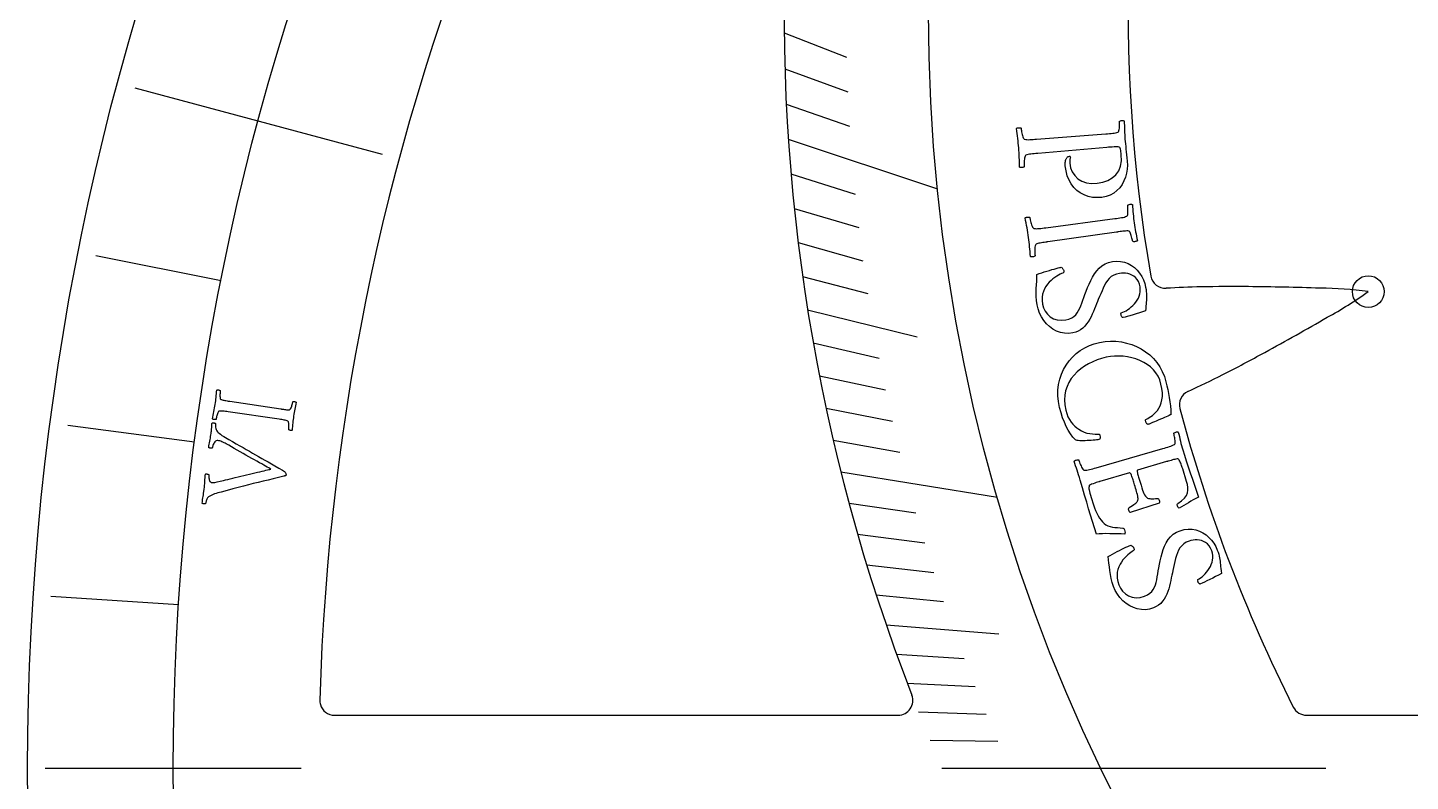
# Model space of a CAD drawing. Header units: millimetres. Extents: x -45 to 45, y -45 to 45.
# Drawn here: x -45 to -21.49, y -0.22 to 12.59 of the extents above; entities that cross this region are included whole.
import ezdxf

# ---------------------------------------------------------------- set-up
doc = ezdxf.new("R2010")
doc.units = ezdxf.units.MM
for name, color, linetype in [('CUT_INNER', 6, 'Continuous'), ('CUT_OUTER', 1, 'Continuous'), ('ENGRAVE', 7, 'Continuous'), ('ENGRAVE_FINE', 8, 'Continuous'), ('TEXT', 5, 'Continuous')]:
    doc.layers.add(name, color=color, linetype=linetype)

msp = doc.modelspace()

# ---------------------------------------------------------------- linework, layer by layer
at = {"layer": 'CUT_INNER'}
for points in [[(-39.7832, 0.9), (-30.2004, 0.9)], [(-23.2601, 0.9), (-3.9091, 0.9)]]:
    msp.add_lwpolyline(points, dxfattribs=at)
for centre, radius, start, end in [((-0.0001, 12.8591), 26.2908, 92.53181, 189.83387), ((-0.002, 0.0009), 40.0478, 136.83583, 178.34584), ((-0.001, 12.8592), 32.14, 153.66675, 201.19212), ((-25.6582, 8.4108), 0.25, 189.66797, 273.22942), ((-24.8522, -4.2013), 12.3879, 90.92159, 93.66525), ((-24.5118, -18.36), 26.5504, 89.42681, 91.16459), ((-24.8181, -46.4937), 54.6858, 88.12571, 89.40082), ((-23.0989, 1.3144), 6.8488, 82.54057, 89.41955), ((-26.1951, 13.6739), 6.8478, 298.6986, 305.58971), ((-48.7568, 52.3775), 51.6452, 298.6849, 300.03518), ((-36.6991, 30.3292), 26.5152, 296.95382, 298.6961), ((-30.9642, 18.9732), 13.7934, 294.35811, 297.10065), ((-25.17, 6.1808), 0.25, 114.89558, 194.94141), ((-0.0084, 12.8554), 26.2818, 194.85729, 206.72329), ((-30.2004, 1.15), 0.25, 270, 21.26953), ((-39.7832, 1.15), 0.25, 178.41797, 195.5896), ((-39.7832, 1.15), 0.25, 195.5896, 270), ((-23.2601, 1.15), 0.25, 206.89453, 270)]:
    msp.add_arc(centre, radius, start, end, dxfattribs=at)
at = {"layer": 'CUT_OUTER'}
msp.add_circle((0, 0), 45, dxfattribs=at)
at = {"layer": 'ENGRAVE'}
for points in [[(-43.1769, 11.5692), (-38.9751, 10.4433)], [(-32.0682, 10.697), (-29.5311, 9.8507)], [(-31.1748, 5.0379), (-28.5141, 4.6079)], [(-44.7, 0), (-40.35, 0)], [(-29.4565, 0), (-22.9316, 0)]]:
    msp.add_lwpolyline(points, dxfattribs=at)
for centre, radius in [((0, 0), 42.525), ((0, 12.859), 29.684), ((-22.209, 8.1054), 0.27)]:
    msp.add_circle(centre, radius, dxfattribs=at)
at = {"layer": 'ENGRAVE_FINE'}
for points in [[(-32.139, 12.5028), (-31.0785, 12.0902)], [(-32.1265, 11.8959), (-31.0583, 11.5003)], [(-32.1028, 11.2939), (-31.0271, 10.9155)], [(-32.0228, 10.1054), (-30.9333, 9.7616)], [(-31.967, 9.5192), (-30.871, 9.1928)], [(-31.901, 8.9385), (-30.7989, 8.6297)], [(-43.8411, 8.7205), (-41.7079, 8.2962)], [(-31.825, 8.3635), (-30.7172, 8.0724)], [(-31.7394, 7.7942), (-29.8801, 7.3377)], [(-31.6444, 7.2309), (-30.5261, 6.9753)], [(-31.5401, 6.6734), (-30.4172, 6.4358)], [(-31.427, 6.1221), (-30.2996, 5.9025)], [(-44.3176, 5.8345), (-42.1612, 5.5506)], [(-31.3051, 5.5769), (-30.1738, 5.3753)], [(-31.0363, 4.5051), (-29.8979, 4.3399)], [(-30.8898, 3.9787), (-29.7484, 3.8317)], [(-30.7356, 3.4587), (-29.5915, 3.3299)], [(-44.6043, 2.9235), (-42.434, 2.7813)], [(-30.5738, 2.945), (-29.4274, 2.8346)], [(-30.4046, 2.4379), (-28.4864, 2.2841)], [(-30.2284, 1.9372), (-29.0785, 1.8635)], [(-30.0453, 1.4431), (-28.8942, 1.3878)], [(-29.8554, 0.9555), (-28.7035, 0.9186)], [(-29.6591, 0.4745), (-28.5066, 0.456)]]:
    msp.add_lwpolyline(points, dxfattribs=at)
at = {"layer": 'TEXT'}
for points in [[(-26.7409, 9.7075), (-26.8218, 9.7027), (-26.8988, 9.7077), (-26.9717, 9.7227), (-27.0405, 9.7478), (-27.1043, 9.782), (-27.1618, 9.8247), (-27.213, 9.8759), (-27.2579, 9.9355), (-27.2955, 10.0025), (-27.3249, 10.076), (-27.346, 10.1559), (-27.3587, 10.2421), (-27.3595, 10.2542), (-27.3598, 10.2681), (-27.3595, 10.2838), (-27.3587, 10.3013), (-27.3571, 10.3189), (-27.3547, 10.3348), (-27.3513, 10.349), (-27.3472, 10.3615), (-27.344, 10.3653), (-27.3398, 10.3707), (-27.3345, 10.3775), (-27.328, 10.3858), (-27.3203, 10.3939), (-27.3112, 10.4), (-27.3007, 10.4041), (-27.2887, 10.4062), (-27.2814, 10.406), (-27.2764, 10.4038), (-27.2737, 10.3997), (-27.2733, 10.3936), (-27.2752, 10.382), (-27.2772, 10.37), (-27.2794, 10.3577), (-27.2817, 10.3451), (-27.2836, 10.3319), (-27.2845, 10.3181), (-27.2845, 10.3037), (-27.2835, 10.2887), (-27.269, 10.2105), (-27.2411, 10.1404), (-27.1997, 10.0784), (-27.145, 10.0247), (-27.0784, 9.9827), (-27.0014, 9.956), (-26.9141, 9.9445), (-26.8166, 9.9482), (-26.7197, 9.9656), (-26.6345, 9.9955), (-26.5609, 10.0377), (-26.4988, 10.0921), (-26.4509, 10.1587), (-26.4197, 10.2373), (-26.4051, 10.3281), (-26.407, 10.4311), (-26.4084, 10.4448), (-26.4105, 10.4617), (-26.4132, 10.4818), (-26.4165, 10.505), (-26.421, 10.5271), (-26.427, 10.5438), (-26.4348, 10.5551), (-26.4442, 10.561), (-26.4595, 10.5645), (-26.4791, 10.5665), (-26.503, 10.5669), (-26.5312, 10.5657), (-26.5617, 10.5637), (-26.5923, 10.5615), (-26.6231, 10.5591), (-26.654, 10.5565), (-27.8272, 10.4552), (-27.8577, 10.4524), (-27.8871, 10.4496), (-27.9154, 10.4467), (-27.9427, 10.4437), (-27.9682, 10.4402), (-27.991, 10.4356), (-28.0113, 10.43), (-28.029, 10.4233), (-28.0355, 10.4177), (-28.0412, 10.4078), (-28.0461, 10.3937), (-28.0504, 10.3753), (-28.0538, 10.3545), (-28.0562, 10.3333), (-28.0577, 10.3115), (-28.0583, 10.2894), (-28.0582, 10.2687), (-28.058, 10.2515), (-28.0575, 10.2377), (-28.0568, 10.2274), (-28.0631, 10.2229), (-28.0717, 10.2191), (-28.0824, 10.216), (-28.0953, 10.2137), (-28.1084, 10.2125), (-28.1194, 10.2132), (-28.1286, 10.2157), (-28.1357, 10.22), (-28.1369, 10.2629), (-28.1382, 10.3049), (-28.1395, 10.3459), (-28.1408, 10.3861), (-28.1425, 10.426), (-28.1446, 10.4665), (-28.1473, 10.5074), (-28.1504, 10.5488), (-28.154, 10.5891), (-28.158, 10.6296), (-28.1625, 10.6702), (-28.1675, 10.7109), (-28.1728, 10.752), (-28.1783, 10.7936), (-28.1839, 10.8358), (-28.1897, 10.8785), (-28.1834, 10.8839), (-28.1748, 10.8879), (-28.1639, 10.8903), (-28.1509, 10.8913), (-28.1377, 10.8911), (-28.1267, 10.8898), (-28.1176, 10.8874), (-28.1107, 10.8841), (-28.1097, 10.8738), (-28.1079, 10.8601), (-28.1053, 10.8431), (-28.102, 10.8227), (-28.0979, 10.8008), (-28.0928, 10.7793), (-28.0869, 10.7583), (-28.0801, 10.7378), (-28.0729, 10.7198), (-28.0657, 10.7068), (-28.0585, 10.6986), (-28.0513, 10.6953), (-28.0328, 10.6916), (-28.0118, 10.6893), (-27.9885, 10.6885), (-27.9628, 10.6892), (-27.9355, 10.6907), (-27.907, 10.6924), (-27.8775, 10.6945), (-27.847, 10.6967), (-26.6702, 10.7881), (-26.6396, 10.7906), (-26.6099, 10.7931), (-26.5811, 10.7958), (-26.5532, 10.7986), (-26.5271, 10.8019), (-26.5037, 10.8062), (-26.4831, 10.8114), (-26.4652, 10.8176), (-26.4576, 10.8219), (-26.4513, 10.8306), (-26.4465, 10.8438), (-26.443, 10.8614), (-26.4405, 10.8815), (-26.4386, 10.9018), (-26.4372, 10.9224), (-26.4363, 10.9434), (-26.4358, 10.9628), (-26.4357, 10.979), (-26.4358, 10.992), (-26.4362, 11.0017), (-26.4298, 11.0058), (-26.4211, 11.0092), (-26.4103, 11.0119), (-26.3973, 11.0139), (-26.3843, 11.0147), (-26.3732, 11.0139), (-26.3642, 11.0114), (-26.3571, 11.0072), (-26.3558, 10.967), (-26.3546, 10.9273), (-26.3536, 10.8881), (-26.3527, 10.8493), (-26.3516, 10.8109), (-26.3499, 10.7727), (-26.3477, 10.7347), (-26.3449, 10.697), (-26.3414, 10.6572), (-26.3374, 10.616), (-26.3328, 10.5733), (-26.3277, 10.5292), (-26.3223, 10.4827), (-26.3169, 10.4329), (-26.3114, 10.38), (-26.3059, 10.3239), (-26.3028, 10.2544), (-26.3068, 10.1858), (-26.3181, 10.1179), (-26.3365, 10.0506), (-26.362, 9.9861), (-26.3945, 9.9265), (-26.434, 9.8717), (-26.4806, 9.8218), (-26.5344, 9.779), (-26.5957, 9.7456), (-26.6646, 9.7218), (-26.7409, 9.7075)], [(-26.189, 9.2726), (-26.1834, 9.2341), (-26.1774, 9.1962), (-26.1708, 9.1589), (-26.1637, 9.1222), (-26.1563, 9.0853), (-26.149, 9.0476), (-26.1416, 9.0091), (-26.1343, 8.9697), (-26.1403, 8.9641), (-26.1485, 8.9597), (-26.1592, 8.9565), (-26.1721, 8.9545), (-26.1852, 8.9536), (-26.1963, 8.9539), (-26.2055, 8.9554), (-26.2127, 8.958), (-26.2144, 8.9677), (-26.2171, 8.9806), (-26.2208, 8.9968), (-26.2256, 9.0163), (-26.231, 9.037), (-26.2369, 9.057), (-26.2432, 9.0763), (-26.2498, 9.0948), (-26.257, 9.1109), (-26.2646, 9.1228), (-26.2726, 9.1305), (-26.2812, 9.1341), (-26.2968, 9.1356), (-26.3143, 9.1359), (-26.3339, 9.1351), (-26.3554, 9.1332), (-26.3784, 9.1306), (-26.4025, 9.1276), (-26.4276, 9.1243), (-26.4537, 9.1207), (-26.4579, 9.1201), (-26.4621, 9.1195), (-26.4663, 9.1189), (-26.4705, 9.1183), (-26.4747, 9.1177), (-26.4789, 9.1171), (-26.4831, 9.1165), (-26.4873, 9.1159), (-27.6561, 8.9508), (-27.6603, 8.9502), (-27.6645, 8.9496), (-27.6687, 8.949), (-27.6729, 8.9484), (-27.6771, 8.9478), (-27.6813, 8.9472), (-27.6855, 8.9466), (-27.6897, 8.946), (-27.7157, 8.9423), (-27.7404, 8.9385), (-27.7639, 8.9347), (-27.7862, 8.9309), (-27.8068, 8.9268), (-27.8253, 8.9221), (-27.8418, 8.9168), (-27.8563, 8.9109), (-27.8624, 8.9049), (-27.8675, 8.8948), (-27.8718, 8.8804), (-27.875, 8.8618), (-27.8772, 8.8407), (-27.8785, 8.8191), (-27.8788, 8.7969), (-27.878, 8.7741), (-27.8768, 8.7529), (-27.8755, 8.7353), (-27.8742, 8.7213), (-27.873, 8.7109), (-27.8791, 8.7061), (-27.8874, 8.7019), (-27.8979, 8.6982), (-27.9107, 8.6951), (-27.9236, 8.6933), (-27.9347, 8.6933), (-27.944, 8.6953), (-27.9514, 8.6992), (-27.9549, 8.742), (-27.9585, 8.7839), (-27.962, 8.8248), (-27.9655, 8.8648), (-27.9693, 8.9046), (-27.9736, 8.9449), (-27.9785, 8.9856), (-27.9839, 9.0268), (-27.9896, 9.0669), (-27.9959, 9.1074), (-28.0026, 9.1481), (-28.0099, 9.1891), (-28.0175, 9.2305), (-28.0253, 9.2722), (-28.0332, 9.3143), (-28.0413, 9.3567), (-28.0353, 9.3625), (-28.0269, 9.3669), (-28.0162, 9.3699), (-28.0033, 9.3716), (-27.9901, 9.3721), (-27.979, 9.3714), (-27.9698, 9.3695), (-27.9627, 9.3665), (-27.9611, 9.3562), (-27.9586, 9.3424), (-27.9551, 9.3251), (-27.9506, 9.3043), (-27.9451, 9.282), (-27.9389, 9.2604), (-27.9318, 9.2395), (-27.9239, 9.2193), (-27.9157, 9.2017), (-27.9078, 9.1891), (-27.9002, 9.1813), (-27.8929, 9.1784), (-27.8741, 9.1757), (-27.8531, 9.1746), (-27.8298, 9.1751), (-27.8042, 9.1771), (-27.7769, 9.1801), (-27.7486, 9.1834), (-27.7193, 9.187), (-27.6889, 9.1909), (-26.5188, 9.3459), (-26.4884, 9.3501), (-26.4588, 9.3542), (-26.4302, 9.3584), (-26.4025, 9.3627), (-26.3766, 9.3674), (-26.3535, 9.373), (-26.3332, 9.3793), (-26.3157, 9.3865), (-26.3083, 9.3912), (-26.3025, 9.4002), (-26.2984, 9.4136), (-26.2959, 9.4315), (-26.2945, 9.4517), (-26.2937, 9.4723), (-26.2935, 9.4934), (-26.2938, 9.515), (-26.2945, 9.535), (-26.2952, 9.5516), (-26.2961, 9.5648), (-26.2971, 9.5746), (-26.2908, 9.579), (-26.2824, 9.5829), (-26.2718, 9.5862), (-26.2589, 9.5889), (-26.2459, 9.5904), (-26.2348, 9.5902), (-26.2257, 9.5882), (-26.2184, 9.5844), (-26.2149, 9.5442), (-26.2115, 9.5044), (-26.2083, 9.4648), (-26.2052, 9.4256), (-26.202, 9.3867), (-26.1982, 9.3483), (-26.1939, 9.3102), (-26.189, 9.2726)], [(-25.9932, 8.1811), (-25.9867, 8.1416), (-25.982, 8.1054), (-25.9791, 8.0724), (-25.978, 8.0427), (-25.9782, 8.0143), (-25.9792, 7.9855), (-25.981, 7.9561), (-25.9835, 7.9263), (-25.9864, 7.8944), (-25.9894, 7.8588), (-25.9922, 7.8197), (-25.9951, 7.7768), (-26.0468, 7.7589), (-26.0996, 7.7415), (-26.1534, 7.7248), (-26.2082, 7.7088), (-26.26, 7.6942), (-26.3049, 7.6817), (-26.3428, 7.6716), (-26.3738, 7.6636), (-26.3804, 7.6625), (-26.3866, 7.6646), (-26.3926, 7.6699), (-26.3984, 7.6784), (-26.4034, 7.6881), (-26.4074, 7.6969), (-26.4103, 7.7049), (-26.4122, 7.7121), (-26.4132, 7.7212), (-26.4127, 7.7295), (-26.4105, 7.7371), (-26.4068, 7.7439), (-26.3815, 7.753), (-26.3547, 7.7652), (-26.3263, 7.7804), (-26.2963, 7.7987), (-26.2661, 7.8198), (-26.2371, 7.8431), (-26.2092, 7.8688), (-26.1825, 7.8968), (-26.1578, 7.9269), (-26.1362, 7.9588), (-26.1176, 7.9925), (-26.1019, 8.028), (-26.0905, 8.0649), (-26.0844, 8.1031), (-26.0838, 8.1425), (-26.0885, 8.1832), (-26.1004, 8.2331), (-26.1172, 8.2764), (-26.1389, 8.313), (-26.1654, 8.3429), (-26.1955, 8.3672), (-26.2275, 8.3866), (-26.2616, 8.4013), (-26.2977, 8.4113), (-26.3344, 8.4172), (-26.3702, 8.4198), (-26.4051, 8.4191), (-26.439, 8.4151), (-26.4906, 8.4029), (-26.5365, 8.3845), (-26.5767, 8.3598), (-26.6111, 8.3289), (-26.6412, 8.2932), (-26.6686, 8.254), (-26.6931, 8.2113), (-26.7149, 8.1652), (-26.7353, 8.1172), (-26.756, 8.0688), (-26.7769, 8.0202), (-26.7981, 7.9712), (-26.8133, 7.9336), (-26.8292, 7.8941), (-26.8458, 7.8525), (-26.863, 7.809), (-26.8813, 7.7647), (-26.901, 7.7208), (-26.9222, 7.6772), (-26.9449, 7.634), (-26.9697, 7.5924), (-26.9973, 7.5537), (-27.0279, 7.518), (-27.0613, 7.4851), (-27.0981, 7.4564), (-27.1386, 7.4331), (-27.1829, 7.415), (-27.231, 7.4023), (-27.3034, 7.3931), (-27.3735, 7.3952), (-27.4414, 7.4085), (-27.507, 7.4331), (-27.5688, 7.4672), (-27.6255, 7.5086), (-27.6771, 7.5574), (-27.7235, 7.6136), (-27.7634, 7.6753), (-27.7957, 7.7405), (-27.8205, 7.8092), (-27.8375, 7.8814), (-27.8478, 7.9508), (-27.854, 8.0196), (-27.8559, 8.0878), (-27.8535, 8.1554), (-27.8494, 8.2209), (-27.846, 8.2827), (-27.8433, 8.3409), (-27.8414, 8.3954), (-27.8015, 8.4103), (-27.7601, 8.4248), (-27.7172, 8.439), (-27.6728, 8.4529), (-27.6291, 8.466), (-27.588, 8.478), (-27.5496, 8.4887), (-27.5138, 8.4984), (-27.4827, 8.5064), (-27.4581, 8.5126), (-27.4399, 8.5168), (-27.4283, 8.5191), (-27.4204, 8.5129), (-27.413, 8.5061), (-27.406, 8.4987), (-27.3994, 8.4907), (-27.3937, 8.4822), (-27.3891, 8.4733), (-27.3857, 8.4641), (-27.3836, 8.4545), (-27.3833, 8.4429), (-27.3866, 8.4332), (-27.3934, 8.4255), (-27.4038, 8.4197), (-27.4243, 8.4109), (-27.4481, 8.3992), (-27.4752, 8.3846), (-27.5056, 8.3671), (-27.5377, 8.3466), (-27.5697, 8.3227), (-27.6017, 8.2956), (-27.6337, 8.2651), (-27.6638, 8.2312), (-27.6903, 8.1939), (-27.7131, 8.1531), (-27.7322, 8.1089), (-27.7459, 8.0609), (-27.7526, 8.0088), (-27.7521, 7.9525), (-27.7445, 7.8922), (-27.7274, 7.8288), (-27.7, 7.7717), (-27.6623, 7.7209), (-27.6143, 7.6766), (-27.558, 7.6425), (-27.495, 7.6226), (-27.4256, 7.6168), (-27.3496, 7.625), (-27.2964, 7.6385), (-27.2506, 7.6573), (-27.2123, 7.6812), (-27.1814, 7.7104), (-27.1557, 7.7438), (-27.1327, 7.7806), (-27.1125, 7.8207), (-27.095, 7.8642), (-27.0786, 7.9102), (-27.0617, 7.9578), (-27.0444, 8.007), (-27.0265, 8.0578), (-27.0041, 8.1148), (-26.9802, 8.1728), (-26.9548, 8.2319), (-26.9278, 8.292), (-26.898, 8.3506), (-26.8639, 8.4054), (-26.8258, 8.4563), (-26.7836, 8.5033), (-26.7362, 8.5441), (-26.6828, 8.5763), (-26.6234, 8.6), (-26.5579, 8.6151), (-26.4868, 8.6217), (-26.419, 8.6183), (-26.3544, 8.6049), (-26.293, 8.5817), (-26.2358, 8.5504), (-26.1838, 8.5126), (-26.1369, 8.4686), (-26.0951, 8.4181), (-26.0592, 8.3631), (-26.0303, 8.3053), (-26.0083, 8.2446), (-25.9932, 8.1811)], [(-25.6476, 6.5678), (-25.6326, 6.504), (-25.6185, 6.4385), (-25.6052, 6.3712), (-25.5927, 6.3021), (-25.5818, 6.2315), (-25.5733, 6.1597), (-25.5673, 6.0867), (-25.5636, 6.0125), (-25.567, 6.011), (-25.577, 6.0065), (-25.5938, 5.9989), (-25.6172, 5.9883), (-25.6452, 5.9758), (-25.6755, 5.9625), (-25.7082, 5.9484), (-25.7432, 5.9334), (-25.7785, 5.9184), (-25.8122, 5.9039), (-25.8442, 5.8901), (-25.8745, 5.8768), (-25.901, 5.8653), (-25.9215, 5.8567), (-25.9359, 5.8509), (-25.9444, 5.848), (-25.9499, 5.8465), (-25.9561, 5.8477), (-25.963, 5.8515), (-25.9706, 5.858), (-25.9779, 5.8662), (-25.9839, 5.875), (-25.9887, 5.8846), (-25.9922, 5.8949), (-25.9941, 5.904), (-25.9948, 5.9127), (-25.9942, 5.921), (-25.9925, 5.9289), (-25.9764, 5.937), (-25.9566, 5.9481), (-25.9332, 5.962), (-25.9062, 5.9788), (-25.8775, 5.9992), (-25.8492, 6.0236), (-25.8213, 6.0522), (-25.7936, 6.0848), (-25.7682, 6.122), (-25.7467, 6.1642), (-25.7293, 6.2114), (-25.7158, 6.2636), (-25.7082, 6.3214), (-25.7084, 6.3856), (-25.7165, 6.4561), (-25.7324, 6.533), (-25.7535, 6.6013), (-25.7821, 6.6644), (-25.8182, 6.7222), (-25.8619, 6.7749), (-25.9117, 6.8224), (-25.9663, 6.8646), (-26.0258, 6.9015), (-26.0902, 6.9331), (-26.158, 6.9593), (-26.2277, 6.98), (-26.2994, 6.9951), (-26.3732, 7.0046), (-26.4473, 7.0086), (-26.5205, 7.007), (-26.5925, 6.9999), (-26.6636, 6.9872), (-26.7414, 6.9673), (-26.8174, 6.9422), (-26.8915, 6.9119), (-26.9637, 6.8764), (-27.0326, 6.8358), (-27.0965, 6.7903), (-27.1554, 6.74), (-27.2094, 6.6847), (-27.2571, 6.6249), (-27.2972, 6.5607), (-27.3296, 6.4922), (-27.3543, 6.4194), (-27.3699, 6.3426), (-27.3747, 6.2621), (-27.3688, 6.178), (-27.3521, 6.0904), (-27.3346, 6.0306), (-27.3134, 5.9767), (-27.2886, 5.9287), (-27.26, 5.8868), (-27.2292, 5.85), (-27.1975, 5.8173), (-27.1651, 5.7888), (-27.1318, 5.7644), (-27.0854, 5.7367), (-27.0384, 5.7151), (-26.9907, 5.6996), (-26.9425, 5.6903), (-26.8957, 5.6852), (-26.8524, 5.682), (-26.8126, 5.6809), (-26.7762, 5.6819), (-26.7694, 5.6593), (-26.767, 5.6367), (-26.7689, 5.614), (-26.7752, 5.5912), (-26.7873, 5.5886), (-26.8045, 5.5859), (-26.8268, 5.583), (-26.8543, 5.5801), (-26.8849, 5.5772), (-26.9169, 5.5745), (-26.9503, 5.5721), (-26.9849, 5.5698), (-27.0194, 5.5681), (-27.052, 5.5672), (-27.0829, 5.5672), (-27.112, 5.5681), (-27.1378, 5.5699), (-27.1586, 5.5727), (-27.1747, 5.5764), (-27.1858, 5.581), (-27.2293, 5.631), (-27.27, 5.6859), (-27.3078, 5.7458), (-27.3427, 5.8106), (-27.3749, 5.8814), (-27.4047, 5.9592), (-27.4319, 6.0441), (-27.4566, 6.1359), (-27.4762, 6.2358), (-27.4857, 6.3337), (-27.4851, 6.4294), (-27.4743, 6.5228), (-27.4545, 6.6128), (-27.4265, 6.6984), (-27.3904, 6.7794), (-27.3462, 6.8559), (-27.2949, 6.9271), (-27.2375, 6.9919), (-27.1739, 7.0506), (-27.1042, 7.1031), (-27.0293, 7.1487), (-26.9501, 7.1865), (-26.8665, 7.2167), (-26.7786, 7.2394), (-26.6836, 7.255), (-26.5898, 7.2616), (-26.4973, 7.2595), (-26.4059, 7.2486), (-26.3167, 7.2297), (-26.2309, 7.2035), (-26.1482, 7.1701), (-26.0688, 7.1294), (-25.9939, 7.0817), (-25.9247, 7.0274), (-25.8612, 6.9663), (-25.8035, 6.8984), (-25.7525, 6.8243), (-25.7096, 6.7446), (-25.6747, 6.6591), (-25.6476, 6.5678)], [(-41.8117, 6.1856), (-41.8074, 6.2163), (-41.8034, 6.2467), (-41.7999, 6.2767), (-41.7969, 6.3064), (-41.7939, 6.3363), (-41.7907, 6.3668), (-41.7872, 6.3979), (-41.7834, 6.4297), (-41.7779, 6.4326), (-41.771, 6.434), (-41.7628, 6.4341), (-41.7531, 6.4326), (-41.7437, 6.4303), (-41.7358, 6.4275), (-41.7297, 6.4243), (-41.7252, 6.4207), (-41.7262, 6.413), (-41.7272, 6.4025), (-41.7282, 6.3893), (-41.7292, 6.3735), (-41.73, 6.3564), (-41.7303, 6.3399), (-41.7302, 6.3238), (-41.7295, 6.3082), (-41.728, 6.2944), (-41.7253, 6.2837), (-41.7212, 6.276), (-41.7159, 6.2714), (-41.7052, 6.2669), (-41.6928, 6.2628), (-41.6787, 6.2591), (-41.6629, 6.2558), (-41.646, 6.2528), (-41.6282, 6.2498), (-41.6096, 6.2468), (-41.5902, 6.2438), (-41.5871, 6.2434), (-41.584, 6.2429), (-41.5809, 6.2424), (-41.5778, 6.242), (-41.5746, 6.2415), (-41.5715, 6.241), (-41.5684, 6.2406), (-41.5653, 6.2401), (-40.6973, 6.1098), (-40.6942, 6.1093), (-40.691, 6.1088), (-40.6879, 6.1084), (-40.6848, 6.1079), (-40.6817, 6.1074), (-40.6785, 6.107), (-40.6754, 6.1065), (-40.6723, 6.106), (-40.653, 6.1032), (-40.6345, 6.1006), (-40.617, 6.0983), (-40.6003, 6.0963), (-40.5848, 6.0948), (-40.5706, 6.0942), (-40.5577, 6.0944), (-40.5462, 6.0955), (-40.5406, 6.0984), (-40.5347, 6.1044), (-40.5287, 6.1135), (-40.5225, 6.1258), (-40.5164, 6.1399), (-40.5109, 6.1546), (-40.506, 6.17), (-40.5016, 6.186), (-40.4979, 6.201), (-40.495, 6.2135), (-40.4929, 6.2234), (-40.4915, 6.2309), (-40.4862, 6.2329), (-40.4793, 6.234), (-40.471, 6.2343), (-40.4613, 6.2336), (-40.4517, 6.2321), (-40.4438, 6.2296), (-40.4377, 6.2262), (-40.4333, 6.2219), (-40.44, 6.1916), (-40.4464, 6.162), (-40.4526, 6.1329), (-40.4586, 6.1045), (-40.4643, 6.0762), (-40.4696, 6.0474), (-40.4745, 6.0182), (-40.4791, 5.9885), (-40.4832, 5.9594), (-40.4869, 5.9301), (-40.4903, 5.9004), (-40.4932, 5.8704), (-40.496, 5.8401), (-40.4986, 5.8096), (-40.501, 5.7787), (-40.5034, 5.7476), (-40.5089, 5.7448), (-40.5157, 5.7433), (-40.524, 5.7432), (-40.5336, 5.7445), (-40.5431, 5.7467), (-40.551, 5.7494), (-40.5572, 5.7524), (-40.5618, 5.7559), (-40.5609, 5.7634), (-40.56, 5.7736), (-40.5592, 5.7864), (-40.5584, 5.8018), (-40.558, 5.8184), (-40.5582, 5.8347), (-40.5592, 5.8508), (-40.5608, 5.8665), (-40.5632, 5.8804), (-40.5663, 5.8908), (-40.5702, 5.8977), (-40.5749, 5.9013), (-40.5878, 5.9069), (-40.6026, 5.9119), (-40.6194, 5.9163), (-40.6381, 5.92), (-40.6582, 5.9234), (-40.6791, 5.9267), (-40.7008, 5.9301), (-40.7234, 5.9334), (-41.5919, 6.06), (-41.6145, 6.0632), (-41.6365, 6.0662), (-41.6578, 6.069), (-41.6785, 6.0715), (-41.698, 6.0734), (-41.7156, 6.074), (-41.7315, 6.0733), (-41.7455, 6.0715), (-41.7518, 6.0695), (-41.7578, 6.0638), (-41.7635, 6.0544), (-41.769, 6.0413), (-41.7742, 6.026), (-41.7791, 6.0104), (-41.7836, 5.9943), (-41.7877, 5.9777), (-41.7914, 5.9622), (-41.7942, 5.9493), (-41.7963, 5.939), (-41.7976, 5.9313), (-41.8029, 5.9291), (-41.8097, 5.9278), (-41.818, 5.9274), (-41.8278, 5.9279), (-41.8374, 5.9294), (-41.8453, 5.9318), (-41.8515, 5.9352), (-41.8559, 5.9395), (-41.8503, 5.9712), (-41.8445, 6.0027), (-41.8386, 6.0338), (-41.8326, 6.0646), (-41.8268, 6.0952), (-41.8214, 6.1255), (-41.8164, 6.1557), (-41.8117, 6.1856)], [(-42, 4.742), (-41.9963, 4.776), (-41.9931, 4.8095), (-41.9903, 4.8425), (-41.9879, 4.875), (-41.9857, 4.9071), (-41.9833, 4.939), (-41.9809, 4.9706), (-41.9783, 5.0018), (-41.9729, 5.003), (-41.9657, 5.0033), (-41.9565, 5.0027), (-41.9455, 5.0012), (-41.935, 4.999), (-41.9272, 4.9966), (-41.9223, 4.9937), (-41.9203, 4.9906), (-41.9206, 4.9849), (-41.9206, 4.9763), (-41.9204, 4.9648), (-41.9197, 4.9505), (-41.9184, 4.9348), (-41.916, 4.9194), (-41.9124, 4.9043), (-41.9078, 4.8895), (-41.9015, 4.8765), (-41.8927, 4.8667), (-41.8816, 4.8601), (-41.8682, 4.8568), (-41.8467, 4.8567), (-41.8158, 4.8604), (-41.7755, 4.8679), (-41.7257, 4.879), (-41.6998, 4.8854), (-41.6698, 4.8927), (-41.6359, 4.901), (-41.5981, 4.9103), (-41.5572, 4.9203), (-41.5143, 4.9307), (-41.4694, 4.9415), (-41.4224, 4.9527), (-41.3744, 4.9642), (-41.3264, 4.9757), (-41.2783, 4.9873), (-41.2303, 4.999), (-41.1832, 5.0105), (-41.138, 5.0213), (-41.0947, 5.0316), (-41.0534, 5.0413), (-41.0148, 5.0502), (-40.98, 5.0582), (-40.9488, 5.0654), (-40.9213, 5.0716), (-40.8986, 5.0768), (-40.8817, 5.0807), (-40.8707, 5.0834), (-40.8656, 5.0848), (-40.8723, 5.0889), (-40.8846, 5.0962), (-40.9025, 5.1065), (-40.9259, 5.1198), (-40.9539, 5.1357), (-40.9856, 5.1536), (-41.0208, 5.1733), (-41.0596, 5.195), (-41.1013, 5.2183), (-41.1451, 5.2428), (-41.1909, 5.2686), (-41.2388, 5.2956), (-41.288, 5.3234), (-41.3375, 5.3514), (-41.3874, 5.3796), (-41.4376, 5.4081), (-41.4872, 5.4363), (-41.5354, 5.4637), (-41.582, 5.4902), (-41.6272, 5.5159), (-41.6443, 5.5255), (-41.6619, 5.5346), (-41.6801, 5.5432), (-41.6989, 5.5514), (-41.7174, 5.5586), (-41.7344, 5.5642), (-41.75, 5.5683), (-41.7643, 5.5709), (-41.7802, 5.5712), (-41.7945, 5.5676), (-41.8071, 5.5602), (-41.8182, 5.5488), (-41.8278, 5.5352), (-41.8362, 5.5209), (-41.8434, 5.5058), (-41.8493, 5.49), (-41.854, 5.4751), (-41.8577, 5.4627), (-41.8602, 5.4526), (-41.8616, 5.445), (-41.8654, 5.4417), (-41.8715, 5.4398), (-41.88, 5.4393), (-41.8908, 5.4401), (-41.9018, 5.4421), (-41.9107, 5.4449), (-41.9174, 5.4485), (-41.9221, 5.4529), (-41.9173, 5.4812), (-41.9124, 5.5086), (-41.9075, 5.5353), (-41.9026, 5.5611), (-41.8977, 5.587), (-41.8932, 5.6136), (-41.8889, 5.6412), (-41.8848, 5.6696), (-41.8817, 5.6928), (-41.8791, 5.7136), (-41.8769, 5.7319), (-41.8753, 5.7476), (-41.8739, 5.762), (-41.8726, 5.7763), (-41.8715, 5.7905), (-41.8706, 5.8046), (-41.8696, 5.8194), (-41.8684, 5.8358), (-41.8669, 5.8538), (-41.8652, 5.8734), (-41.8598, 5.8744), (-41.8524, 5.8743), (-41.843, 5.8732), (-41.8316, 5.8709), (-41.8208, 5.8681), (-41.8132, 5.8656), (-41.8087, 5.8632), (-41.8075, 5.861), (-41.808, 5.8524), (-41.8078, 5.8396), (-41.8069, 5.8224), (-41.8052, 5.8009), (-41.8017, 5.7783), (-41.7953, 5.7575), (-41.7859, 5.7387), (-41.7736, 5.7217), (-41.762, 5.7096), (-41.7451, 5.6953), (-41.7231, 5.6789), (-41.696, 5.6602), (-41.6665, 5.641), (-41.6376, 5.6229), (-41.6092, 5.6057), (-41.5813, 5.5896), (-41.5166, 5.5525), (-41.4546, 5.517), (-41.3952, 5.4831), (-41.3386, 5.4509), (-41.2838, 5.4197), (-41.2299, 5.389), (-41.1771, 5.3588), (-41.1252, 5.329), (-41.0734, 5.2992), (-41.0205, 5.2689), (-40.9666, 5.2382), (-40.9117, 5.207), (-40.8548, 5.1747), (-40.795, 5.1404), (-40.7322, 5.1043), (-40.6664, 5.0663), (-40.6492, 5.0556), (-40.6351, 5.0448), (-40.6243, 5.0341), (-40.6166, 5.0233), (-40.6114, 5.0127), (-40.6081, 5.0021), (-40.6066, 4.9916), (-40.6069, 4.9812), (-40.6081, 4.9783), (-40.611, 4.9759), (-40.6156, 4.974), (-40.6218, 4.9725), (-40.6283, 4.9712), (-40.634, 4.9698), (-40.6388, 4.9683), (-40.6426, 4.9667), (-40.7361, 4.9439), (-40.8264, 4.9218), (-40.9136, 4.9004), (-40.9976, 4.8797), (-41.0804, 4.8592), (-41.1639, 4.8383), (-41.248, 4.8172), (-41.3328, 4.7957), (-41.4202, 4.7733), (-41.5119, 4.7493), (-41.608, 4.7236), (-41.7086, 4.6962), (-41.7394, 4.6879), (-41.7687, 4.6795), (-41.7964, 4.6711), (-41.8225, 4.6626), (-41.8473, 4.6537), (-41.8711, 4.644), (-41.894, 4.6335), (-41.9159, 4.6222), (-41.9246, 4.6167), (-41.9327, 4.6089), (-41.9403, 4.5989), (-41.9473, 4.5867), (-41.9537, 4.5734), (-41.9592, 4.5602), (-41.964, 4.547), (-41.9679, 4.5338), (-41.9711, 4.5215), (-41.9735, 4.5109), (-41.9753, 4.5019), (-41.9763, 4.4947), (-41.9782, 4.4939), (-41.9836, 4.4938), (-41.9924, 4.4944), (-42.0048, 4.4956), (-42.0173, 4.497), (-42.0265, 4.4984), (-42.0324, 4.4997), (-42.0349, 4.501), (-42.0301, 4.5357), (-42.0254, 4.5674), (-42.0209, 4.5959), (-42.0166, 4.6214), (-42.0124, 4.6469), (-42.0082, 4.6754), (-42.0041, 4.7072), (-42, 4.742)], [(-25.3629, 5.4125), (-25.3353, 5.3211), (-25.305, 5.2256), (-25.272, 5.126), (-25.2362, 5.0223), (-25.1994, 4.9173), (-25.1636, 4.8133), (-25.1288, 4.7104), (-25.095, 4.6087), (-25.1415, 4.5858), (-25.1856, 4.5625), (-25.2274, 4.5389), (-25.2668, 4.515), (-25.3055, 4.491), (-25.3449, 4.467), (-25.385, 4.4431), (-25.426, 4.4193), (-25.4344, 4.4249), (-25.4419, 4.4334), (-25.4484, 4.4448), (-25.454, 4.459), (-25.4578, 4.4743), (-25.4579, 4.4865), (-25.4543, 4.4956), (-25.4472, 4.5015), (-25.3826, 4.5481), (-25.3337, 4.5939), (-25.3006, 4.6392), (-25.2833, 4.6839), (-25.277, 4.729), (-25.2771, 4.7756), (-25.2835, 4.8236), (-25.2963, 4.8732), (-25.3638, 5.0905), (-25.3668, 5.0998), (-25.3709, 5.1124), (-25.3762, 5.1281), (-25.3826, 5.1471), (-25.3897, 5.1672), (-25.3971, 5.1865), (-25.4048, 5.2051), (-25.4128, 5.2228), (-25.4209, 5.2381), (-25.4289, 5.2491), (-25.4366, 5.256), (-25.4443, 5.2587), (-25.4599, 5.2578), (-25.4773, 5.2555), (-25.4965, 5.2518), (-25.5175, 5.2467), (-25.5395, 5.2408), (-25.5619, 5.2345), (-25.5845, 5.2281), (-25.6074, 5.2213), (-25.6164, 5.2186), (-25.6244, 5.2163), (-25.6313, 5.2142), (-25.6372, 5.2124), (-26.1309, 5.0652), (-26.1352, 5.0615), (-26.1372, 5.0539), (-26.1368, 5.0422), (-26.1341, 5.0264), (-26.13, 5.0082), (-26.1251, 4.9891), (-26.1197, 4.9691), (-26.1135, 4.9483), (-26.072, 4.8124), (-26.058, 4.7685), (-26.0449, 4.73), (-26.0327, 4.6969), (-26.0214, 4.6691), (-26.0102, 4.6461), (-25.9985, 4.6271), (-25.9861, 4.6121), (-25.9732, 4.6012), (-25.959, 4.5933), (-25.9428, 4.5875), (-25.9247, 4.5838), (-25.9047, 4.5822), (-25.882, 4.5819), (-25.8558, 4.5825), (-25.8261, 4.5838), (-25.793, 4.5859), (-25.7837, 4.5853), (-25.7755, 4.5799), (-25.7683, 4.5699), (-25.7623, 4.5551), (-25.7584, 4.5402), (-25.7569, 4.5271), (-25.7579, 4.5157), (-25.7613, 4.5061), (-26.2567, 4.3454), (-26.2636, 4.3506), (-26.27, 4.3589), (-26.2759, 4.3703), (-26.2814, 4.3848), (-26.2849, 4.3998), (-26.2851, 4.4125), (-26.2819, 4.423), (-26.2755, 4.4312), (-26.2432, 4.4514), (-26.2159, 4.4691), (-26.1935, 4.4843), (-26.1761, 4.4969), (-26.1625, 4.5077), (-26.1514, 4.5173), (-26.143, 4.5257), (-26.1371, 4.5329), (-26.1329, 4.5397), (-26.1293, 4.5468), (-26.1264, 4.5542), (-26.1241, 4.562), (-26.1219, 4.5724), (-26.122, 4.5869), (-26.1242, 4.6054), (-26.1287, 4.6281), (-26.1345, 4.6532), (-26.1411, 4.6795), (-26.1483, 4.7068), (-26.1562, 4.7352), (-26.1644, 4.7637), (-26.1725, 4.7913), (-26.1804, 4.818), (-26.1882, 4.8438), (-26.1938, 4.8618), (-26.1999, 4.8808), (-26.2065, 4.901), (-26.2136, 4.9223), (-26.2209, 4.9434), (-26.2281, 4.9629), (-26.2351, 4.9807), (-26.242, 4.997), (-26.2489, 5.0103), (-26.2557, 5.0192), (-26.2625, 5.0237), (-26.2693, 5.0239), (-26.7738, 4.8734), (-26.7769, 4.8725), (-26.7806, 4.8714), (-26.785, 4.8701), (-26.7901, 4.8686), (-26.8104, 4.8624), (-26.8334, 4.8553), (-26.859, 4.8472), (-26.8873, 4.8381), (-26.9136, 4.8288), (-26.933, 4.8203), (-26.9456, 4.8125), (-26.9514, 4.8055), (-26.9557, 4.7884), (-26.9575, 4.7703), (-26.9571, 4.7512), (-26.9542, 4.7311), (-26.9491, 4.7078), (-26.9418, 4.6789), (-26.9322, 4.6446), (-26.9203, 4.6047), (-26.8803, 4.4757), (-26.8642, 4.4282), (-26.8457, 4.3818), (-26.8249, 4.3366), (-26.8017, 4.2925), (-26.7772, 4.2518), (-26.752, 4.2165), (-26.7264, 4.1867), (-26.7003, 4.1624), (-26.6697, 4.1396), (-26.636, 4.1217), (-26.5991, 4.1085), (-26.5593, 4.1002), (-26.5171, 4.0948), (-26.4736, 4.0903), (-26.4287, 4.0866), (-26.3824, 4.0839), (-26.3739, 4.0818), (-26.3662, 4.0758), (-26.3595, 4.0657), (-26.3537, 4.0515), (-26.3473, 4.029), (-26.3442, 4.0098), (-26.3445, 3.994), (-26.3481, 3.9816), (-26.4091, 3.9825), (-26.4721, 3.9838), (-26.537, 3.9855), (-26.6039, 3.9875), (-26.669, 3.9886), (-26.7284, 3.9873), (-26.7821, 3.9836), (-26.8302, 3.9775), (-26.8654, 4.0857), (-26.8994, 4.1939), (-26.9322, 4.3021), (-26.9637, 4.4104), (-26.9959, 4.522), (-27.0303, 4.6404), (-27.067, 4.7657), (-27.1058, 4.8978), (-27.1194, 4.9436), (-27.1328, 4.9868), (-27.146, 5.0275), (-27.1589, 5.0656), (-27.1715, 5.1029), (-27.1837, 5.141), (-27.1956, 5.18), (-27.2071, 5.2199), (-27.202, 5.2265), (-27.1943, 5.2321), (-27.1842, 5.2367), (-27.1717, 5.2403), (-27.1587, 5.2427), (-27.1476, 5.2437), (-27.1383, 5.2432), (-27.1308, 5.2413), (-27.1277, 5.2313), (-27.1231, 5.2181), (-27.1171, 5.2015), (-27.1095, 5.1815), (-27.1009, 5.1604), (-27.0915, 5.14), (-27.0813, 5.1203), (-27.0705, 5.1015), (-27.0598, 5.0854), (-27.0501, 5.074), (-27.0414, 5.0675), (-27.0337, 5.0657), (-27.0148, 5.0658), (-26.9938, 5.0678), (-26.9709, 5.0718), (-26.9458, 5.0776), (-26.9193, 5.0846), (-26.8918, 5.0921), (-26.8634, 5.1), (-26.8339, 5.1084), (-25.6999, 5.436), (-25.6705, 5.4446), (-25.6419, 5.4531), (-25.6142, 5.4615), (-25.5874, 5.4699), (-25.5626, 5.4784), (-25.5405, 5.4873), (-25.5214, 5.4966), (-25.5052, 5.5063), (-25.4985, 5.512), (-25.4942, 5.5218), (-25.4921, 5.5357), (-25.4923, 5.5537), (-25.4939, 5.5739), (-25.4962, 5.5945), (-25.4991, 5.6154), (-25.5026, 5.6366), (-25.5063, 5.6563), (-25.5095, 5.6726), (-25.5123, 5.6856), (-25.5147, 5.6951), (-25.5092, 5.7004), (-25.5015, 5.7055), (-25.4914, 5.7103), (-25.4791, 5.7149), (-25.4665, 5.7183), (-25.4555, 5.7198), (-25.4461, 5.7191), (-25.4384, 5.7165), (-25.4289, 5.6773), (-25.4197, 5.6384), (-25.4106, 5.5998), (-25.4017, 5.5614), (-25.3927, 5.5235), (-25.3832, 5.486), (-25.3733, 5.449), (-25.3629, 5.4125)], [(-24.7752, 3.7092), (-24.7619, 3.6715), (-24.7509, 3.6366), (-24.7423, 3.6046), (-24.736, 3.5756), (-24.7313, 3.5476), (-24.7272, 3.5191), (-24.7238, 3.4899), (-24.7211, 3.46), (-24.7184, 3.4281), (-24.7151, 3.3926), (-24.7111, 3.3535), (-24.7064, 3.3109), (-24.7542, 3.2841), (-24.8031, 3.2578), (-24.8531, 3.232), (-24.9043, 3.2066), (-24.9528, 3.1831), (-24.9948, 3.1631), (-25.0304, 3.1464), (-25.0595, 3.1332), (-25.0658, 3.131), (-25.0723, 3.1319), (-25.0791, 3.1361), (-25.0863, 3.1434), (-25.0929, 3.1521), (-25.0984, 3.1601), (-25.1027, 3.1675), (-25.1057, 3.1742), (-25.1083, 3.1829), (-25.1093, 3.1912), (-25.1085, 3.1991), (-25.106, 3.2065), (-25.0827, 3.2198), (-25.0584, 3.2365), (-25.0331, 3.2565), (-25.0068, 3.2798), (-24.9808, 3.3057), (-24.9563, 3.3338), (-24.9333, 3.364), (-24.9119, 3.3962), (-24.8929, 3.4302), (-24.8771, 3.4653), (-24.8647, 3.5018), (-24.8555, 3.5394), (-24.8507, 3.5778), (-24.8514, 3.6165), (-24.8576, 3.6554), (-24.8694, 3.6946), (-24.8899, 3.7417), (-24.914, 3.7813), (-24.9417, 3.8136), (-24.9731, 3.8384), (-25.0069, 3.8571), (-25.0418, 3.8706), (-25.078, 3.8792), (-25.1153, 3.8826), (-25.1524, 3.882), (-25.1881, 3.8783), (-25.2224, 3.8716), (-25.2551, 3.8617), (-25.3037, 3.8406), (-25.3457, 3.8145), (-25.3809, 3.7832), (-25.4094, 3.7468), (-25.4328, 3.7063), (-25.4529, 3.6629), (-25.4696, 3.6166), (-25.483, 3.5674), (-25.4947, 3.5165), (-25.5066, 3.4653), (-25.5187, 3.4138), (-25.531, 3.3619), (-25.5394, 3.3222), (-25.5482, 3.2805), (-25.5572, 3.2367), (-25.5666, 3.1908), (-25.5769, 3.144), (-25.5886, 3.0973), (-25.6018, 3.0507), (-25.6166, 3.0042), (-25.6337, 2.9589), (-25.6542, 2.9159), (-25.678, 2.8754), (-25.7052, 2.8373), (-25.7364, 2.8026), (-25.7722, 2.7725), (-25.8127, 2.7469), (-25.8578, 2.726), (-25.9275, 2.7044), (-25.9969, 2.6941), (-26.066, 2.6953), (-26.1349, 2.7081), (-26.2017, 2.7308), (-26.2648, 2.7617), (-26.3241, 2.8007), (-26.3796, 2.848), (-26.4297, 2.9017), (-26.473, 2.9603), (-26.5093, 3.0237), (-26.5387, 3.0918), (-26.561, 3.1583), (-26.5791, 3.2249), (-26.5929, 3.2918), (-26.6024, 3.3588), (-26.6098, 3.4239), (-26.6173, 3.4854), (-26.6248, 3.5431), (-26.6324, 3.5972), (-26.5957, 3.6188), (-26.5575, 3.6403), (-26.5178, 3.6618), (-26.4765, 3.6832), (-26.4357, 3.7038), (-26.3973, 3.7227), (-26.3614, 3.7401), (-26.3279, 3.7558), (-26.2986, 3.7692), (-26.2754, 3.7795), (-26.2583, 3.7869), (-26.2473, 3.7912), (-26.2384, 3.7864), (-26.2299, 3.781), (-26.2217, 3.775), (-26.2139, 3.7682), (-26.2067, 3.7609), (-26.2007, 3.7529), (-26.1958, 3.7444), (-26.192, 3.7354), (-26.1897, 3.724), (-26.1912, 3.7139), (-26.1966, 3.7051), (-26.2057, 3.6975), (-26.2244, 3.6853), (-26.2458, 3.6696), (-26.27, 3.6505), (-26.2969, 3.628), (-26.3248, 3.6022), (-26.3522, 3.5731), (-26.3789, 3.5407), (-26.4051, 3.5051), (-26.4289, 3.4665), (-26.4484, 3.4252), (-26.4637, 3.381), (-26.4748, 3.3342), (-26.4799, 3.2845), (-26.4774, 3.232), (-26.4671, 3.1767), (-26.4491, 3.1186), (-26.4211, 3.0592), (-26.3842, 3.0077), (-26.3382, 2.9643), (-26.2832, 2.9291), (-26.2217, 2.9054), (-26.1563, 2.8968), (-26.0869, 2.9032), (-26.0135, 2.9246), (-25.9634, 2.9472), (-25.9217, 2.9737), (-25.8881, 3.004), (-25.8629, 3.038), (-25.8434, 3.0754), (-25.8272, 3.1157), (-25.8143, 3.1587), (-25.8046, 3.2046), (-25.7965, 3.2527), (-25.7882, 3.3025), (-25.7797, 3.354), (-25.771, 3.4072), (-25.759, 3.4672), (-25.7456, 3.5285), (-25.7309, 3.5911), (-25.7148, 3.655), (-25.6957, 3.718), (-25.6717, 3.7778), (-25.6431, 3.8346), (-25.6097, 3.8883), (-25.5702, 3.9367), (-25.5233, 3.9778), (-25.4689, 4.0115), (-25.4071, 4.0378), (-25.3382, 4.0568), (-25.2709, 4.0653), (-25.2049, 4.0634), (-25.1404, 4.0512), (-25.0786, 4.0304), (-25.0208, 4.0023), (-24.9669, 3.9672), (-24.9169, 3.9248), (-24.872, 3.8769), (-24.8335, 3.825), (-24.8012, 3.7691), (-24.7752, 3.7092)]]:
    msp.add_lwpolyline(points, close=True, dxfattribs=at)

doc.saveas('drawing.dxf')
